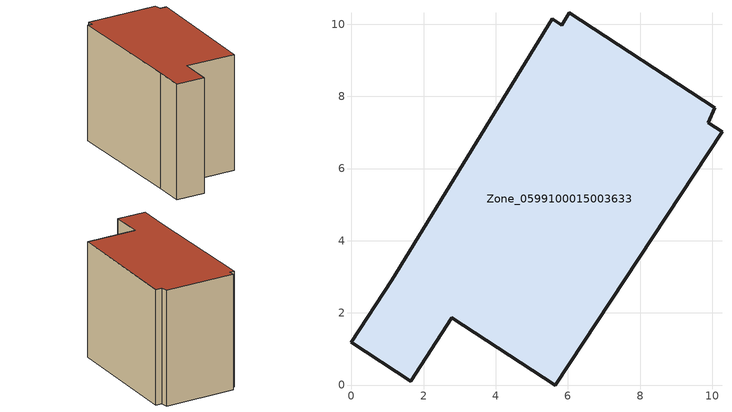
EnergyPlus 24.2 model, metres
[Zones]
Zone_0599100015003633
 floor ground (C_G): 10.07,7.69 9.89,7.27 10.27,7.02 5.65,0 2.78,1.87 1.64,0.11 0,1.18 1.12,2.9 5.56,10.15 5.83,9.98 6.04,10.31 z0.9
 wall outside (C_F): 0,1.18 1.64,0.11 2.78,1.87 5.65,0 10.27,7.02 9.89,7.27 10.07,7.69 6.04,10.31 5.83,9.98 5.56,10.15 1.12,2.9 0,1.18 z0.9:8.79
 roof outside (C_R): 10.27,7.02 9.89,7.27 10.07,7.69 6.04,10.31 5.83,9.98 5.56,10.15 1.12,2.9 0,1.18 1.64,0.11 2.78,1.87 5.65,0 z8.79
[BUILDING]
Pand.0599100015003633: North Axis=0; Terrain=City; Loads Convergence Tolerance Value=0.04; Temperature Convergence Tolerance Value=0.4; Solar Distribution=FullExterior; Maximum Number of Warmup Days=25; Minimum Number of Warmup Days=1
[Site:Location]
Rotterdam.The.Hague.AP_ZH_NLD Design_Conditions: Latitude=51.96; Longitude=4.45; Time Zone=1; Elevation=-4.5
[SITE:GROUNDTEMPERATURE:BUILDINGSURFACE]
18, 18, 18, 18, 18, 18, 18, 18, 18, 18, 18, 18
[MATERIAL] Thermal Absorptance=0.9; Solar Absorptance=0.7; Visible Absorptance=0.7
Name | Roughness | Thickness | Conductivity | Density | Specific Heat
G.TI.1965-1974 | MediumSmooth | 0.15 | 0.882353 | 540 | 1210
F.TI.1965-1974 | Rough | 0.3 | 0.697674 | 1920 | 840
R.TI.1965-1974 | MediumRough | 0.2 | 0.232558 | 1500 | 1000
[CONSTRUCTION]
C_G: G.TI.1965-1974
C_F: F.TI.1965-1974
C_R: R.TI.1965-1974
[ZONE]
Zone_0599100015003633: Type=1; Multiplier=1; Ceiling Height=Autocalculate; Volume=Autocalculate; Floor Area=autocalculate; Part of Total Floor Area=Yes
[ZONEINFILTRATION:DESIGNFLOWRATE]
Infil_Zone_0599100015003633: Zone or ZoneList or Space or SpaceList=Zone_0599100015003633; Schedule=AlwaysOn; Design Flow Rate Calculation Method=Flow/Area; Flow Rate per Floor Area=0.003; Constant Term Coefficient=1; Temperature Term Coefficient=0; Velocity Term Coefficient=0; Velocity Squared Term Coefficient=0
[HVACTEMPLATE:ZONE:IDEALLOADSAIRSYSTEM]
Zone_0599100015003633: Maximum Heating Supply Air Temperature=50; Minimum Cooling Supply Air Temperature=13; Maximum Heating Supply Air Humidity Ratio=0.0156; Minimum Cooling Supply Air Humidity Ratio=0.0077; Heating Limit=NoLimit; Cooling Limit=NoLimit; Dehumidification Control Type=ConstantSensibleHeatRatio; Cooling Sensible Heat Ratio=0.7; Dehumidification Setpoint=60; Humidification Control Type=None; Humidification Setpoint=30; Outdoor Air Method=None; Outdoor Air Flow Rate per Person=0.00944; Outdoor Air Flow Rate per Zone Floor Area=0; Outdoor Air Flow Rate per Zone=0; Demand Controlled Ventilation Type=None; Outdoor Air Economizer Type=NoEconomizer; Heat Recovery Type=None; Sensible Heat Recovery Effectiveness=0.7; Latent Heat Recovery Effectiveness=0.65
[ZONECONTROL:THERMOSTAT]
ThermostatControl_Zone_0599100015003633: Zone or ZoneList=Zone_0599100015003633; Control Type Schedule=DualSetpointControlType; Control 1=Thermostat_Zone_0599100015003633; Temperature Difference Between Cutout And Setpoint=0
[THERMOSTATSETPOINT:DUALSETPOINT]
Thermostat_Zone_0599100015003633: Heating Setpoint Temperature Schedule=HeatingSetpoint_Zone_0599100015003633; Cooling Setpoint Temperature Schedule=CoolingSetpoint_Zone_0599100015003633
[SCHEDULE:COMPACT]
HeatingSetpoint_Zone_0599100015003633: Through: 12/31, For: AllDays, Until: 24:00, 21
CoolingSetpoint_Zone_0599100015003633: Through: 12/31, For: AllDays, Until: 24:00, 24
DualSetpointControlType: Through: 12/31, For: AllDays, Until: 24:00, 4
AlwaysOn: Through: 12/31, For: AllDays, Until: 24:00, 1
